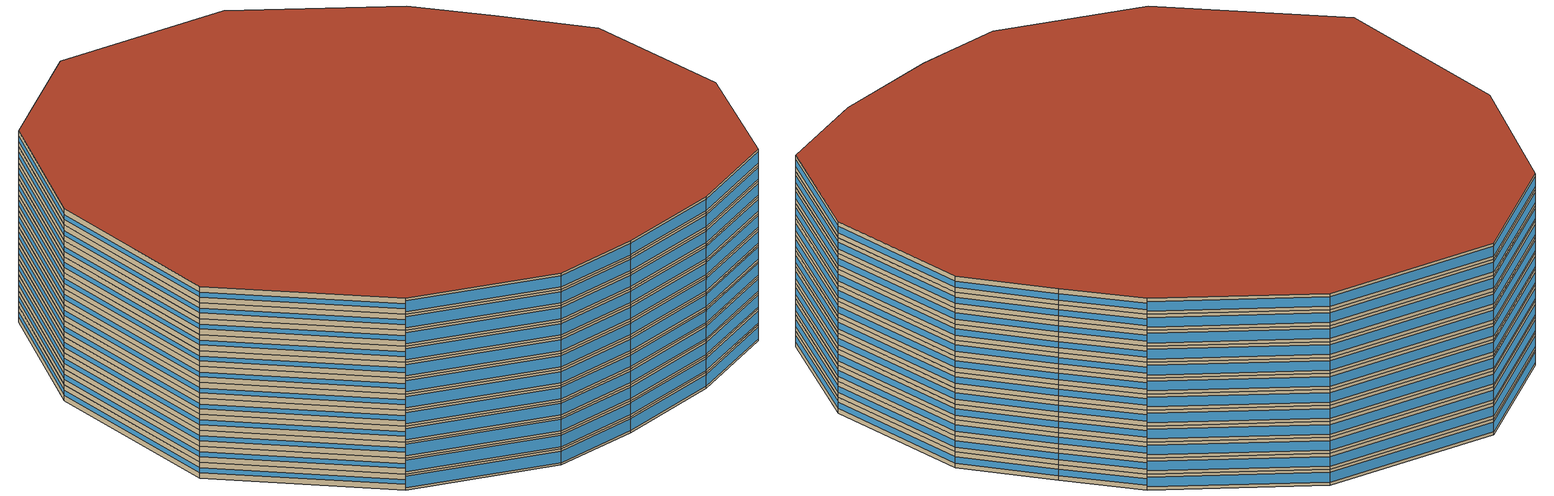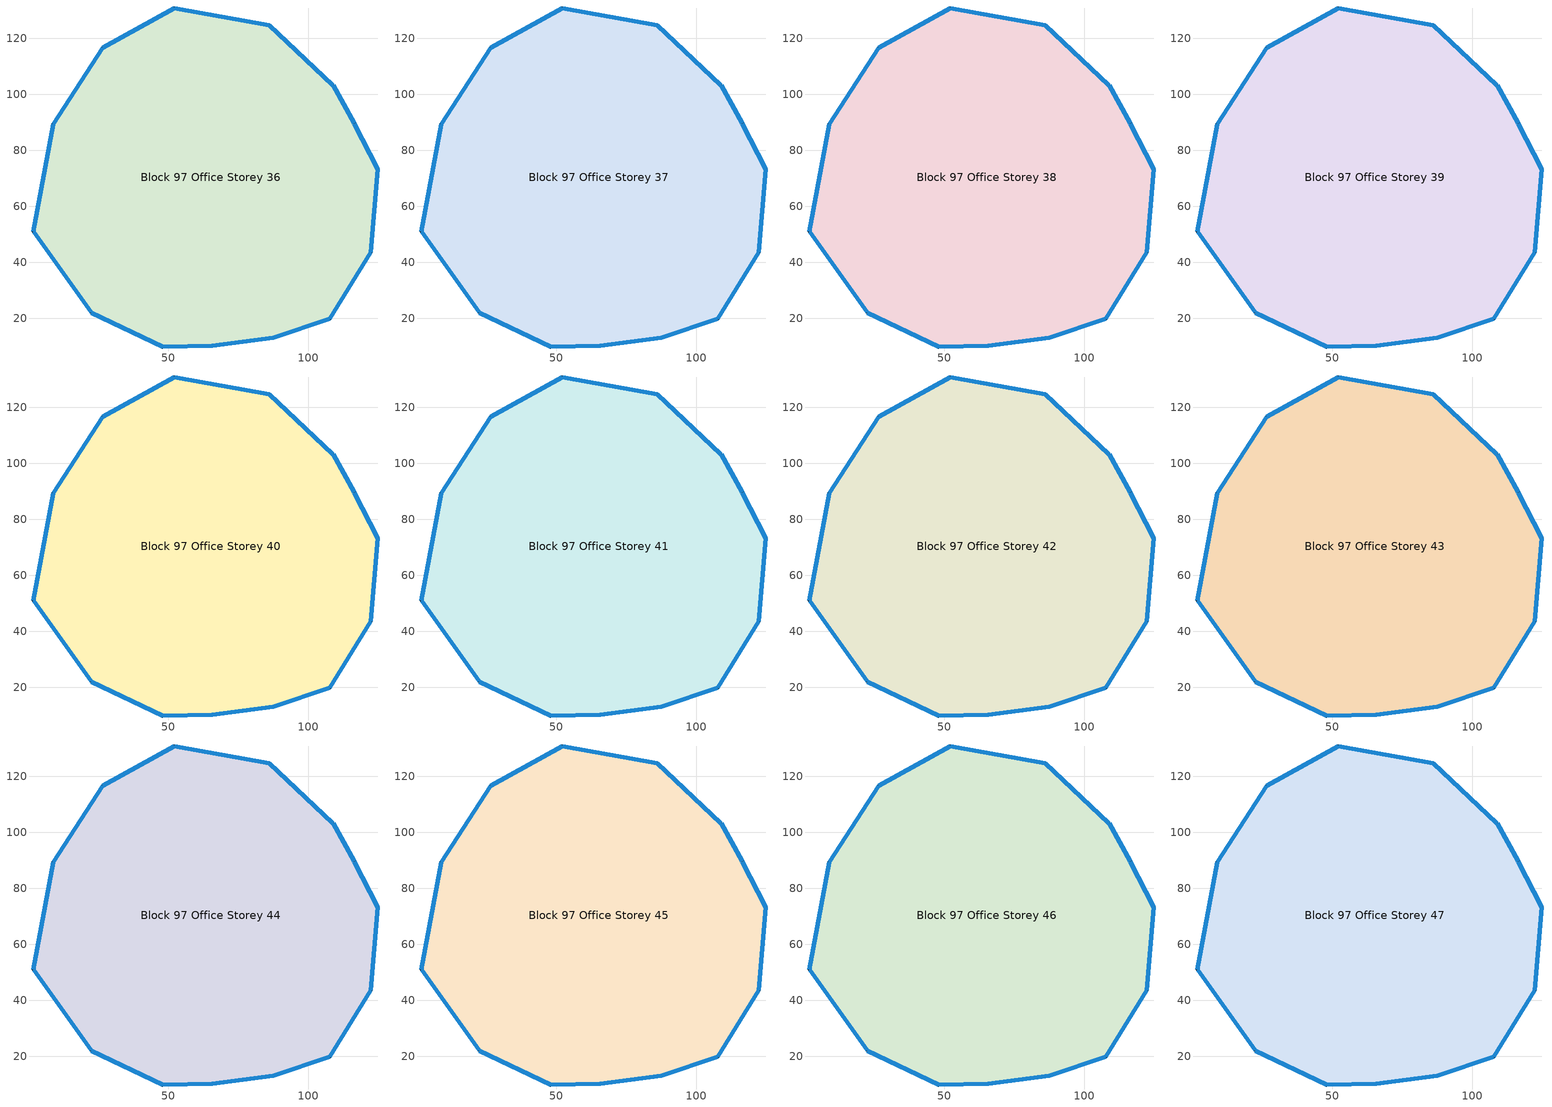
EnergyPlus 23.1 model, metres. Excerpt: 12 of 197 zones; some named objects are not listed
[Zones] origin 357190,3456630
Block 97 Office Storey 36
 floor outside (Project Floor): 108.83,103.22 116.36,89.59 124.72,73.29 122.22,43.61 107.61,19.86 87.51,13.15 65.66,10.23 48.03,9.81 22.47,22.13 1.9,50.9 9,89.27 26.71,116.64 52.15,130.82 86.07,124.59 z107.82
 wall outside (Project Wall): 52.15,130.82 26.71,116.64 9,89.27 1.9,50.9 22.47,22.13 48.03,9.81 65.66,10.23 87.51,13.15 107.61,19.86 122.22,43.61 124.72,73.29 116.36,89.59 108.83,103.22 86.07,124.59 52.15,130.82 z107.82:110.81
 window (Office_north_window_construction): 52.13,130.81 26.72,116.65 / 108.82,103.23 86.08,124.58 / 86.05,124.6 52.16,130.81 z108.42:110.21
 window (Office_west_window_construction): 26.7,116.63 9.01,89.29 / 9,89.25 1.91,50.92 / 1.92,50.88 22.46,22.14 z108.87:109.76
 window (Office_south_window_construction): 22.48,22.12 48.01,9.81 / 48.03,9.81 65.65,10.23 / 65.67,10.23 87.5,13.15 / 87.52,13.15 107.6,19.86 z108.27:110.36
 window (Office_east_window_construction): 107.61,19.88 122.21,43.6 / 122.22,43.63 124.72,73.28 / 124.71,73.3 116.37,89.58 / 116.36,89.6 108.84,103.21 z108.72:109.91
 roof outside (Project Ceiling): 107.61,19.86 122.22,43.61 124.72,73.29 116.36,89.59 108.83,103.22 86.07,124.59 52.15,130.82 26.71,116.64 9,89.27 1.9,50.9 22.47,22.13 48.03,9.81 65.66,10.23 87.51,13.15 z110.81
Block 97 Office Storey 37
 floor outside (Project Floor): 108.83,103.22 116.36,89.59 124.72,73.29 122.22,43.61 107.61,19.86 87.51,13.15 65.66,10.23 48.03,9.81 22.47,22.13 1.9,50.9 9,89.27 26.71,116.64 52.15,130.82 86.07,124.59 z110.81
 wall outside (Project Wall): 52.15,130.82 26.71,116.64 9,89.27 1.9,50.9 22.47,22.13 48.03,9.81 65.66,10.23 87.51,13.15 107.61,19.86 122.22,43.61 124.72,73.29 116.36,89.59 108.83,103.22 86.07,124.59 52.15,130.82 z110.81:113.81
 window (Office_north_window_construction): 52.13,130.81 26.72,116.65 / 108.82,103.23 86.08,124.58 / 86.05,124.6 52.16,130.81 z111.41:113.21
 window (Office_west_window_construction): 26.7,116.63 9.01,89.29 / 9,89.25 1.91,50.92 / 1.92,50.88 22.46,22.14 z111.86:112.76
 window (Office_south_window_construction): 22.48,22.12 48.01,9.81 / 48.03,9.81 65.65,10.23 / 65.67,10.23 87.5,13.15 / 87.52,13.15 107.6,19.86 z111.26:113.36
 window (Office_east_window_construction): 107.61,19.88 122.21,43.6 / 122.22,43.63 124.72,73.28 / 124.71,73.3 116.37,89.58 / 116.36,89.6 108.84,103.21 z111.71:112.91
 roof outside (Project Ceiling): 107.61,19.86 122.22,43.61 124.72,73.29 116.36,89.59 108.83,103.22 86.07,124.59 52.15,130.82 26.71,116.64 9,89.27 1.9,50.9 22.47,22.13 48.03,9.81 65.66,10.23 87.51,13.15 z113.81
Block 97 Office Storey 38
 floor outside (Project Floor): 108.83,103.22 116.36,89.59 124.72,73.29 122.22,43.61 107.61,19.86 87.51,13.15 65.66,10.23 48.03,9.81 22.47,22.13 1.9,50.9 9,89.27 26.71,116.64 52.15,130.82 86.07,124.59 z113.81
 wall outside (Project Wall): 52.15,130.82 26.71,116.64 9,89.27 1.9,50.9 22.47,22.13 48.03,9.81 65.66,10.23 87.51,13.15 107.61,19.86 122.22,43.61 124.72,73.29 116.36,89.59 108.83,103.22 86.07,124.59 52.15,130.82 z113.81:116.8
 window (Office_north_window_construction): 52.13,130.81 26.72,116.65 / 108.82,103.23 86.08,124.58 / 86.05,124.6 52.16,130.81 z114.41:116.2
 window (Office_west_window_construction): 26.7,116.63 9.01,89.29 / 9,89.25 1.91,50.92 / 1.92,50.88 22.46,22.14 z114.86:115.75
 window (Office_south_window_construction): 22.48,22.12 48.01,9.81 / 48.03,9.81 65.65,10.23 / 65.67,10.23 87.5,13.15 / 87.52,13.15 107.6,19.86 z114.26:116.35
 window (Office_east_window_construction): 107.61,19.88 122.21,43.6 / 122.22,43.63 124.72,73.28 / 124.71,73.3 116.37,89.58 / 116.36,89.6 108.84,103.21 z114.71:115.9
 roof outside (Project Ceiling): 107.61,19.86 122.22,43.61 124.72,73.29 116.36,89.59 108.83,103.22 86.07,124.59 52.15,130.82 26.71,116.64 9,89.27 1.9,50.9 22.47,22.13 48.03,9.81 65.66,10.23 87.51,13.15 z116.8
Block 97 Office Storey 39
 floor outside (Project Floor): 108.83,103.22 116.36,89.59 124.72,73.29 122.22,43.61 107.61,19.86 87.51,13.15 65.66,10.23 48.03,9.81 22.47,22.13 1.9,50.9 9,89.27 26.71,116.64 52.15,130.82 86.07,124.59 z116.8
 wall outside (Project Wall): 52.15,130.82 26.71,116.64 9,89.27 1.9,50.9 22.47,22.13 48.03,9.81 65.66,10.23 87.51,13.15 107.61,19.86 122.22,43.61 124.72,73.29 116.36,89.59 108.83,103.22 86.07,124.59 52.15,130.82 z116.8:119.8
 window (Office_north_window_construction): 52.13,130.81 26.72,116.65 / 108.82,103.23 86.08,124.58 / 86.05,124.6 52.16,130.81 z117.4:119.2
 window (Office_west_window_construction): 26.7,116.63 9.01,89.29 / 9,89.25 1.91,50.92 / 1.92,50.88 22.46,22.14 z117.85:118.75
 window (Office_south_window_construction): 22.48,22.12 48.01,9.81 / 48.03,9.81 65.65,10.23 / 65.67,10.23 87.5,13.15 / 87.52,13.15 107.6,19.86 z117.25:119.35
 window (Office_east_window_construction): 107.61,19.88 122.21,43.6 / 122.22,43.63 124.72,73.28 / 124.71,73.3 116.37,89.58 / 116.36,89.6 108.84,103.21 z117.7:118.9
 roof outside (Project Ceiling): 107.61,19.86 122.22,43.61 124.72,73.29 116.36,89.59 108.83,103.22 86.07,124.59 52.15,130.82 26.71,116.64 9,89.27 1.9,50.9 22.47,22.13 48.03,9.81 65.66,10.23 87.51,13.15 z119.8
Block 97 Office Storey 40
 floor outside (Project Floor): 108.83,103.22 116.36,89.59 124.72,73.29 122.22,43.61 107.61,19.86 87.51,13.15 65.66,10.23 48.03,9.81 22.47,22.13 1.9,50.9 9,89.27 26.71,116.64 52.15,130.82 86.07,124.59 z119.8
 wall outside (Project Wall): 52.15,130.82 26.71,116.64 9,89.27 1.9,50.9 22.47,22.13 48.03,9.81 65.66,10.23 87.51,13.15 107.61,19.86 122.22,43.61 124.72,73.29 116.36,89.59 108.83,103.22 86.07,124.59 52.15,130.82 z119.8:122.79
 window (Office_north_window_construction): 52.13,130.81 26.72,116.65 / 108.82,103.23 86.08,124.58 / 86.05,124.6 52.16,130.81 z120.4:122.19
 window (Office_west_window_construction): 26.7,116.63 9.01,89.29 / 9,89.25 1.91,50.92 / 1.92,50.88 22.46,22.14 z120.85:121.74
 window (Office_south_window_construction): 22.48,22.12 48.01,9.81 / 48.03,9.81 65.65,10.23 / 65.67,10.23 87.5,13.15 / 87.52,13.15 107.6,19.86 z120.25:122.34
 window (Office_east_window_construction): 107.61,19.88 122.21,43.6 / 122.22,43.63 124.72,73.28 / 124.71,73.3 116.37,89.58 / 116.36,89.6 108.84,103.21 z120.7:121.89
 roof outside (Project Ceiling): 107.61,19.86 122.22,43.61 124.72,73.29 116.36,89.59 108.83,103.22 86.07,124.59 52.15,130.82 26.71,116.64 9,89.27 1.9,50.9 22.47,22.13 48.03,9.81 65.66,10.23 87.51,13.15 z122.79
Block 97 Office Storey 41
 floor outside (Project Floor): 108.83,103.22 116.36,89.59 124.72,73.29 122.22,43.61 107.61,19.86 87.51,13.15 65.66,10.23 48.03,9.81 22.47,22.13 1.9,50.9 9,89.27 26.71,116.64 52.15,130.82 86.07,124.59 z122.79
 wall outside (Project Wall): 52.15,130.82 26.71,116.64 9,89.27 1.9,50.9 22.47,22.13 48.03,9.81 65.66,10.23 87.51,13.15 107.61,19.86 122.22,43.61 124.72,73.29 116.36,89.59 108.83,103.22 86.07,124.59 52.15,130.82 z122.79:125.79
 window (Office_north_window_construction): 52.13,130.81 26.72,116.65 / 108.82,103.23 86.08,124.58 / 86.05,124.6 52.16,130.81 z123.39:125.19
 window (Office_west_window_construction): 26.7,116.63 9.01,89.29 / 9,89.25 1.91,50.92 / 1.92,50.88 22.46,22.14 z123.84:124.74
 window (Office_south_window_construction): 22.48,22.12 48.01,9.81 / 48.03,9.81 65.65,10.23 / 65.67,10.23 87.5,13.15 / 87.52,13.15 107.6,19.86 z123.24:125.34
 window (Office_east_window_construction): 107.61,19.88 122.21,43.6 / 122.22,43.63 124.72,73.28 / 124.71,73.3 116.37,89.58 / 116.36,89.6 108.84,103.21 z123.69:124.89
 roof outside (Project Ceiling): 107.61,19.86 122.22,43.61 124.72,73.29 116.36,89.59 108.83,103.22 86.07,124.59 52.15,130.82 26.71,116.64 9,89.27 1.9,50.9 22.47,22.13 48.03,9.81 65.66,10.23 87.51,13.15 z125.79
Block 97 Office Storey 42
 floor outside (Project Floor): 108.83,103.22 116.36,89.59 124.72,73.29 122.22,43.61 107.61,19.86 87.51,13.15 65.66,10.23 48.03,9.81 22.47,22.13 1.9,50.9 9,89.27 26.71,116.64 52.15,130.82 86.07,124.59 z125.79
 wall outside (Project Wall): 52.15,130.82 26.71,116.64 9,89.27 1.9,50.9 22.47,22.13 48.03,9.81 65.66,10.23 87.51,13.15 107.61,19.86 122.22,43.61 124.72,73.29 116.36,89.59 108.83,103.22 86.07,124.59 52.15,130.82 z125.79:128.78
 window (Office_north_window_construction): 52.13,130.81 26.72,116.65 / 108.82,103.23 86.08,124.58 / 86.05,124.6 52.16,130.81 z126.39:128.18
 window (Office_west_window_construction): 26.7,116.63 9.01,89.29 / 9,89.25 1.91,50.92 / 1.92,50.88 22.46,22.14 z126.84:127.73
 window (Office_south_window_construction): 22.48,22.12 48.01,9.81 / 48.03,9.81 65.65,10.23 / 65.67,10.23 87.5,13.15 / 87.52,13.15 107.6,19.86 z126.24:128.33
 window (Office_east_window_construction): 107.61,19.88 122.21,43.6 / 122.22,43.63 124.72,73.28 / 124.71,73.3 116.37,89.58 / 116.36,89.6 108.84,103.21 z126.69:127.88
 roof outside (Project Ceiling): 107.61,19.86 122.22,43.61 124.72,73.29 116.36,89.59 108.83,103.22 86.07,124.59 52.15,130.82 26.71,116.64 9,89.27 1.9,50.9 22.47,22.13 48.03,9.81 65.66,10.23 87.51,13.15 z128.78
Block 97 Office Storey 43
 floor outside (Project Floor): 108.83,103.22 116.36,89.59 124.72,73.29 122.22,43.61 107.61,19.86 87.51,13.15 65.66,10.23 48.03,9.81 22.47,22.13 1.9,50.9 9,89.27 26.71,116.64 52.15,130.82 86.07,124.59 z128.78
 wall outside (Project Wall): 52.15,130.82 26.71,116.64 9,89.27 1.9,50.9 22.47,22.13 48.03,9.81 65.66,10.23 87.51,13.15 107.61,19.86 122.22,43.61 124.72,73.29 116.36,89.59 108.83,103.22 86.07,124.59 52.15,130.82 z128.78:131.78
 window (Office_north_window_construction): 52.13,130.81 26.72,116.65 / 108.82,103.23 86.08,124.58 / 86.05,124.6 52.16,130.81 z129.38:131.18
 window (Office_west_window_construction): 26.7,116.63 9.01,89.29 / 9,89.25 1.91,50.92 / 1.92,50.88 22.46,22.14 z129.83:130.73
 window (Office_south_window_construction): 22.48,22.12 48.01,9.81 / 48.03,9.81 65.65,10.23 / 65.67,10.23 87.5,13.15 / 87.52,13.15 107.6,19.86 z129.23:131.33
 window (Office_east_window_construction): 107.61,19.88 122.21,43.6 / 122.22,43.63 124.72,73.28 / 124.71,73.3 116.37,89.58 / 116.36,89.6 108.84,103.21 z129.68:130.88
 roof outside (Project Ceiling): 107.61,19.86 122.22,43.61 124.72,73.29 116.36,89.59 108.83,103.22 86.07,124.59 52.15,130.82 26.71,116.64 9,89.27 1.9,50.9 22.47,22.13 48.03,9.81 65.66,10.23 87.51,13.15 z131.78
Block 97 Office Storey 44
 floor outside (Project Floor): 108.83,103.22 116.36,89.59 124.72,73.29 122.22,43.61 107.61,19.86 87.51,13.15 65.66,10.23 48.03,9.81 22.47,22.13 1.9,50.9 9,89.27 26.71,116.64 52.15,130.82 86.07,124.59 z131.78
 wall outside (Project Wall): 52.15,130.82 26.71,116.64 9,89.27 1.9,50.9 22.47,22.13 48.03,9.81 65.66,10.23 87.51,13.15 107.61,19.86 122.22,43.61 124.72,73.29 116.36,89.59 108.83,103.22 86.07,124.59 52.15,130.82 z131.78:134.77
 window (Office_north_window_construction): 52.13,130.81 26.72,116.65 / 108.82,103.23 86.08,124.58 / 86.05,124.6 52.16,130.81 z132.38:134.17
 window (Office_west_window_construction): 26.7,116.63 9.01,89.29 / 9,89.25 1.91,50.92 / 1.92,50.88 22.46,22.14 z132.82:133.72
 window (Office_south_window_construction): 22.48,22.12 48.01,9.81 / 48.03,9.81 65.65,10.23 / 65.67,10.23 87.5,13.15 / 87.52,13.15 107.6,19.86 z132.23:134.32
 window (Office_east_window_construction): 107.61,19.88 122.21,43.6 / 122.22,43.63 124.72,73.28 / 124.71,73.3 116.37,89.58 / 116.36,89.6 108.84,103.21 z132.68:133.87
 roof outside (Project Ceiling): 107.61,19.86 122.22,43.61 124.72,73.29 116.36,89.59 108.83,103.22 86.07,124.59 52.15,130.82 26.71,116.64 9,89.27 1.9,50.9 22.47,22.13 48.03,9.81 65.66,10.23 87.51,13.15 z134.77
Block 97 Office Storey 45
 floor outside (Project Floor): 108.83,103.22 116.36,89.59 124.72,73.29 122.22,43.61 107.61,19.86 87.51,13.15 65.66,10.23 48.03,9.81 22.47,22.13 1.9,50.9 9,89.27 26.71,116.64 52.15,130.82 86.07,124.59 z134.77
 wall outside (Project Wall): 52.15,130.82 26.71,116.64 9,89.27 1.9,50.9 22.47,22.13 48.03,9.81 65.66,10.23 87.51,13.15 107.61,19.86 122.22,43.61 124.72,73.29 116.36,89.59 108.83,103.22 86.07,124.59 52.15,130.82 z134.77:137.77
 window (Office_north_window_construction): 52.13,130.81 26.72,116.65 / 108.82,103.23 86.08,124.58 / 86.05,124.6 52.16,130.81 z135.37:137.17
 window (Office_west_window_construction): 26.7,116.63 9.01,89.29 / 9,89.25 1.91,50.92 / 1.92,50.88 22.46,22.14 z135.82:136.72
 window (Office_south_window_construction): 22.48,22.12 48.01,9.81 / 48.03,9.81 65.65,10.23 / 65.67,10.23 87.5,13.15 / 87.52,13.15 107.6,19.86 z135.22:137.32
 window (Office_east_window_construction): 107.61,19.88 122.21,43.6 / 122.22,43.63 124.72,73.28 / 124.71,73.3 116.37,89.58 / 116.36,89.6 108.84,103.21 z135.67:136.87
 roof outside (Project Ceiling): 107.61,19.86 122.22,43.61 124.72,73.29 116.36,89.59 108.83,103.22 86.07,124.59 52.15,130.82 26.71,116.64 9,89.27 1.9,50.9 22.47,22.13 48.03,9.81 65.66,10.23 87.51,13.15 z137.77
Block 97 Office Storey 46
 floor outside (Project Floor): 108.83,103.22 116.36,89.59 124.72,73.29 122.22,43.61 107.61,19.86 87.51,13.15 65.66,10.23 48.03,9.81 22.47,22.13 1.9,50.9 9,89.27 26.71,116.64 52.15,130.82 86.07,124.59 z137.77
 wall outside (Project Wall): 52.15,130.82 26.71,116.64 9,89.27 1.9,50.9 22.47,22.13 48.03,9.81 65.66,10.23 87.51,13.15 107.61,19.86 122.22,43.61 124.72,73.29 116.36,89.59 108.83,103.22 86.07,124.59 52.15,130.82 z137.77:140.76
 window (Office_north_window_construction): 52.13,130.81 26.72,116.65 / 108.82,103.23 86.08,124.58 / 86.05,124.6 52.16,130.81 z138.37:140.16
 window (Office_west_window_construction): 26.7,116.63 9.01,89.29 / 9,89.25 1.91,50.92 / 1.92,50.88 22.46,22.14 z138.81:139.71
 window (Office_south_window_construction): 22.48,22.12 48.01,9.81 / 48.03,9.81 65.65,10.23 / 65.67,10.23 87.5,13.15 / 87.52,13.15 107.6,19.86 z138.22:140.31
 window (Office_east_window_construction): 107.61,19.88 122.21,43.6 / 122.22,43.63 124.72,73.28 / 124.71,73.3 116.37,89.58 / 116.36,89.6 108.84,103.21 z138.66:139.86
 roof outside (Project Ceiling): 107.61,19.86 122.22,43.61 124.72,73.29 116.36,89.59 108.83,103.22 86.07,124.59 52.15,130.82 26.71,116.64 9,89.27 1.9,50.9 22.47,22.13 48.03,9.81 65.66,10.23 87.51,13.15 z140.76
Block 97 Office Storey 47
 floor outside (Project Floor): 108.83,103.22 116.36,89.59 124.72,73.29 122.22,43.61 107.61,19.86 87.51,13.15 65.66,10.23 48.03,9.81 22.47,22.13 1.9,50.9 9,89.27 26.71,116.64 52.15,130.82 86.07,124.59 z140.76
 wall outside (Project Wall): 52.15,130.82 26.71,116.64 9,89.27 1.9,50.9 22.47,22.13 48.03,9.81 65.66,10.23 87.51,13.15 107.61,19.86 122.22,43.61 124.72,73.29 116.36,89.59 108.83,103.22 86.07,124.59 52.15,130.82 z140.76:143.76
 window (Office_north_window_construction): 52.13,130.81 26.72,116.65 / 108.82,103.23 86.08,124.58 / 86.05,124.6 52.16,130.81 z141.36:143.16
 window (Office_west_window_construction): 26.7,116.63 9.01,89.29 / 9,89.25 1.91,50.92 / 1.92,50.88 22.46,22.14 z141.81:142.71
 window (Office_south_window_construction): 22.48,22.12 48.01,9.81 / 48.03,9.81 65.65,10.23 / 65.67,10.23 87.5,13.15 / 87.52,13.15 107.6,19.86 z141.21:143.31
 window (Office_east_window_construction): 107.61,19.88 122.21,43.6 / 122.22,43.63 124.72,73.28 / 124.71,73.3 116.37,89.58 / 116.36,89.6 108.84,103.21 z141.66:142.86
 roof outside (Project Ceiling): 107.61,19.86 122.22,43.61 124.72,73.29 116.36,89.59 108.83,103.22 86.07,124.59 52.15,130.82 26.71,116.64 9,89.27 1.9,50.9 22.47,22.13 48.03,9.81 65.66,10.23 87.51,13.15 z143.76
[Building]
Building_1: North Axis=0; Terrain=City; Loads Convergence Tolerance Value=0.04; Temperature Convergence Tolerance Value=0.4; Solar Distribution=FullExterior; Maximum Number of Warmup Days=25; Minimum Number of Warmup Days=6
[Site:Location]
CHN Design_Conditions: Latitude=30; Longitude=114; Time Zone=8; Elevation=12
[SIZINGPERIOD:DESIGNDAY] Day of Month=21; DryBulb Temperature Range Modifier Type=DefaultMultipliers; Humidity Condition Type=Wetbulb; Barometric Pressure=101181; Rain Indicator=No; Snow Indicator=No; Daylight Saving Time Indicator=No; Sky Clearness=0; Begin Environment Reset Mode=FullResetAtBeginEnvironment
Name | Month | Day Type | Maximum DryBulb Temperature | Daily DryBulb Temperature Range | Wetbulb or DewPoint at Maximum DryBulb | Wind Speed | Wind Direction | Solar Model Indicator | ASHRAE Clear Sky Optical Depth for Beam Irradiance taub | ASHRAE Clear Sky Optical Depth for Diffuse Irradiance taud
Ann Htg 99.6% Condns DB | 1 | WinterDesignDay | -10 | 0 | -4.8 | 1 | 340 | ASHRAEClearSky | 0 | 0
Ann Clg .4% Condns DB=>MWB | 7 | SummerDesignDay | 40 | 6.6 | 27.1 | 3.5 | 220 | ASHRAETau | 0.781 | 1.413
[MATERIAL]
DefaultMaterial: Roughness=Rough; Thickness=0.1; Conductivity=0.1; Density=1000; Specific Heat=1000; Thermal Absorptance=0.9; Solar Absorptance=0.7; Visible Absorptance=0.7
[WINDOWMATERIAL:SIMPLEGLAZINGSYSTEM] UFactor=3; Visible Transmittance=0.6
Name | Solar Heat Gain Coefficient
Office_east_window; Office_south_window; Office_west_window | 0.3
Office_north_window | 0.35
[CONSTRUCTION]
Project Wall; Project Floor; Project Ceiling: DefaultMaterial
Office_east_window_construction: Office_east_window
Office_south_window_construction: Office_south_window
Office_west_window_construction: Office_west_window
Office_north_window_construction: Office_north_window
[SPACE] Ceiling Height=autocalculate; Volume=autocalculate; Floor Area=autocalculate; Space Type=Office
Name | Zone
Block 97 Office Storey 36_space | Block 97 Office Storey 36
Block 97 Office Storey 37_space | Block 97 Office Storey 37
Block 97 Office Storey 38_space | Block 97 Office Storey 38
Block 97 Office Storey 39_space | Block 97 Office Storey 39
Block 97 Office Storey 40_space | Block 97 Office Storey 40
Block 97 Office Storey 41_space | Block 97 Office Storey 41
Block 97 Office Storey 42_space | Block 97 Office Storey 42
Block 97 Office Storey 43_space | Block 97 Office Storey 43
Block 97 Office Storey 44_space | Block 97 Office Storey 44
Block 97 Office Storey 45_space | Block 97 Office Storey 45
Block 97 Office Storey 46_space | Block 97 Office Storey 46
Block 97 Office Storey 47_space | Block 97 Office Storey 47
[SPACELIST]
Office: Block 97 Office Storey 0_space, Block 97 Office Storey 1_space, Block 97 Office Storey 2_space, Block 97 Office Storey 3_space, Block 97 Office Storey 4_space, Block 97 Office Storey 5_space, Block 97 Office Storey 6_space, Block 97 Office Storey 7_space, Block 97 Office Storey 8_space, Block 97 Office Storey 9_space, Block 97 Office Storey 10_space, Block 97 Office Storey 11_space, Block 97 Office Storey 12_space, Block 97 Office Storey 13_space, Block 97 Office Storey 14_space, Block 97 Office Storey 15_space, Block 97 Office Storey 16_space, Block 97 Office Storey 17_space, Block 97 Office Storey 18_space, Block 97 Office Storey 19_space, Block 97 Office Storey 20_space, Block 97 Office Storey 21_space, Block 97 Office Storey 22_space, Block 97 Office Storey 23_space, Block 97 Office Storey 24_space, Block 97 Office Storey 25_space, Block 97 Office Storey 26_space, Block 97 Office Storey 27_space, Block 97 Office Storey 28_space, Block 97 Office Storey 29_space, Block 97 Office Storey 30_space, Block 97 Office Storey 31_space, Block 97 Office Storey 32_space, Block 97 Office Storey 33_space, Block 97 Office Storey 34_space, Block 97 Office Storey 35_space, Block 97 Office Storey 36_space, Block 97 Office Storey 37_space, Block 97 Office Storey 38_space, Block 97 Office Storey 39_space, Block 97 Office Storey 40_space, Block 97 Office Storey 41_space, Block 97 Office Storey 42_space, Block 97 Office Storey 43_space, Block 97 Office Storey 44_space, Block 97 Office Storey 45_space, Block 97 Office Storey 46_space, Block 97 Office Storey 47_space, Block 97 Office Storey 48_space, Block 97 Office Storey 49_space, Block 97 Office Storey 50_space, Block 97 Office Storey 51_space, Block 97 Office Storey 52_space, Block 97 Office Storey 53_space, Block 97 Office Storey 54_space, Block 97 Office Storey 55_space, Block 97 Office Storey 56_space, Block 97 Office Storey 57_space, Block 97 Office Storey 58_space, Block 97 Office Storey 59_space, Block 97 Office Storey 60_space, Block 97 Office Storey 61_space, Block 97 Office Storey 62_space, Block 97 Office Storey 63_space, Block 97 Office Storey 64_space, Block 97 Office Storey 65_space, Block 97 Office Storey 66_space, Block 97 Office Storey 67_space, Block 97 Office Storey 68_space, Block 97 Office Storey 69_space, Block 97 Office Storey 70_space, Block 97 Office Storey 71_space, Block 97 Office Storey 72_space, Block 97 Office Storey 73_space, Block 97 Office Storey 74_space, Block 97 Office Storey 75_space, Block 97 Office Storey 76_space, Block 97 Office Storey 77_space, Block 97 Office Storey 78_space, Block 97 Office Storey 79_space, Block 97 Office Storey 80_space, Block 97 Office Storey 81_space, Block 97 Office Storey 82_space, Block 97 Office Storey 83_space, Block 97 Office Storey 84_space, Block 97 Office Storey 85_space, Block 97 Office Storey 86_space, Block 97 Office Storey 87_space, Block 97 Office Storey 88_space, Block 97 Office Storey 89_space, Block 97 Office Storey 90_space, Block 97 Office Storey 91_space, Block 97 Office Storey 92_space, Block 97 Office Storey 93_space, Block 97 Office Storey 94_space, Block 97 Office Storey 95_space, Block 97 Office Storey 96_space, Block 97 Office Storey 97_space, Block 97 Office Storey 98_space, Block 97 Office Storey 99_space, Block 97 Office Storey 100_space, Block 97 Office Storey 101_space, Block 97 Office Storey 102_space, Block 97 Office Storey 103_space, Block 97 Office Storey 104_space, Block 97 Office Storey 105_space, Block 97 Office Storey 106_space, Block 97 Office Storey 107_space, Block 97 Office Storey 108_space, Block 97 Office Storey 109_space, Block 97 Office Storey 110_space, Block 97 Office Storey 111_space, Block 97 Office Storey 112_space, Block 97 Office Storey 113_space, Block 97 Office Storey 114_space, Block 97 Office Storey 115_space, Block 97 Office Storey 116_space, Block 97 Office Storey 117_space, Block 97 Office Storey 118_space, Block 97 Office Storey 119_space, Block 97 Office Storey 120_space, Block 97 Office Storey 121_space, Block 97 Office Storey 122_space, Block 97 Office Storey 123_space, Block 97 Office Storey 124_space, Block 97 Office Storey 125_space, Block 97 Office Storey 126_space, Block 97 Office Storey 127_space, Block 97 Office Storey 128_space, Block 97 Office Storey 129_space, Block 97 Office Storey 130_space, Block 97 Office Storey 131_space, Block 97 Office Storey 132_space, Block 97 Office Storey 133_space, Block 97 Office Storey 134_space, Block 97 Office Storey 135_space, Block 97 Office Storey 136_space, Block 97 Office Storey 137_space, Block 97 Office Storey 138_space, Block 97 Office Storey 139_space, Block 97 Office Storey 140_space, Block 97 Office Storey 141_space, Block 97 Office Storey 142_space, Block 97 Office Storey 143_space, Block 97 Office Storey 144_space, Block 97 Office Storey 145_space, Block 97 Office Storey 146_space, Block 97 Office Storey 147_space, Block 97 Office Storey 148_space, Block 97 Office Storey 149_space, Block 97 Office Storey 150_space, Block 97 Office Storey 151_space, Block 97 Office Storey 152_space, Block 97 Office Storey 153_space, Block 97 Office Storey 154_space, Block 97 Office Storey 155_space, Block 97 Office Storey 156_space, Block 97 Office Storey 157_space, Block 97 Office Storey 158_space, Block 97 Office Storey 159_space, Block 97 Office Storey 160_space, Block 97 Office Storey 161_space, Block 97 Office Storey 162_space, Block 97 Office Storey 163_space, Block 97 Office Storey 164_space, Block 97 Office Storey 165_space, Block 97 Office Storey 166_space, Block 97 Office Storey 167_space, Block 97 Office Storey 168_space, Block 97 Office Storey 169_space, Block 97 Office Storey 170_space, Block 97 Office Storey 171_space, Block 97 Office Storey 172_space, Block 97 Office Storey 173_space, Block 97 Office Storey 174_space, Block 97 Office Storey 175_space, Block 97 Office Storey 176_space, Block 97 Office Storey 177_space, Block 97 Office Storey 178_space, Block 97 Office Storey 179_space, Block 97 Office Storey 180_space, Block 97 Office Storey 181_space, Block 97 Office Storey 182_space, Block 97 Office Storey 183_space, Block 97 Office Storey 184_space, Block 97 Office Storey 185_space, Block 97 Office Storey 186_space, Block 97 Office Storey 187_space, Block 97 Office Storey 188_space, Block 97 Office Storey 189_space, Block 97 Office Storey 190_space, Block 97 Office Storey 191_space, Block 97 Office Storey 192_space, Block 97 Office Storey 193_space, Block 97 Office Storey 194_space, Block 97 Office Storey 195_space, Block 97 Office Storey 196_space
[ZONE] Type=1; Multiplier=1; Ceiling Height=autocalculate; Volume=autocalculate; Floor Area=autocalculate; Part of Total Floor Area=Yes
Block 97 Office Storey 36; Block 97 Office Storey 37; Block 97 Office Storey 38; Block 97 Office Storey 39; Block 97 Office Storey 40; Block 97 Office Storey 41; Block 97 Office Storey 42; Block 97 Office Storey 43; Block 97 Office Storey 44; Block 97 Office Storey 45; Block 97 Office Storey 46; Block 97 Office Storey 47
[PEOPLE]
People_for_office: Zone or ZoneList or Space or SpaceList=Office; Number of People Schedule=SeasonalSchedule_Schedule_office_people; Number of People Calculation Method=People/Area; People per Floor Area=0.1; Fraction Radiant=0.3; Sensible Heat Fraction=autocalculate; Activity Level Schedule=SeasonalSchedule_Schedule_office_activity; Carbon Dioxide Generation Rate=3.82e-08; Enable ASHRAE 55 Comfort Warnings=No; Mean Radiant Temperature Calculation Type=ZoneAveraged; Clothing Insulation Calculation Method=ClothingInsulationSchedule; Cold Stress Temperature Threshold=15.56; Heat Stress Temperature Threshold=30
[LIGHTS]
Light_for_office: Zone or ZoneList or Space or SpaceList=Office; Schedule=SeasonalSchedule_office_lighting; Design Level Calculation Method=Watts/Area; Watts per Zone Floor Area=8; Return Air Fraction=0; Fraction Radiant=0.32; Fraction Visible=0.25; Fraction Replaceable=1; EndUse Subcategory=General; Return Air Fraction Calculated from Plenum Temperature=No; Return Air Fraction Function of Plenum Temperature Coefficient 1=0; Return Air Fraction Function of Plenum Temperature Coefficient 2=0
[ELECTRICEQUIPMENT]
Equipment_for_office: Zone or ZoneList or Space or SpaceList=Office; Schedule=SeasonalSchedule_Schedule_office_equipment; Design Level Calculation Method=Watts/Area; Watts per Zone Floor Area=15; Fraction Latent=0; Fraction Radiant=0; Fraction Lost=0; EndUse Subcategory=Electric Equipment
[DAYLIGHTING:CONTROLS] Illuminance Setpoint at Reference Point 1=300
Name | Zone or Space | Glare Calculation Daylighting Reference Point | Daylighting Reference Point 1
Dlight_Block 97 Office Storey 36 | Block 97 Office Storey 36 | Rpoint_Block 97 Office Storey 36 | Rpoint_Block 97 Office Storey 36
Dlight_Block 97 Office Storey 37 | Block 97 Office Storey 37 | Rpoint_Block 97 Office Storey 37 | Rpoint_Block 97 Office Storey 37
Dlight_Block 97 Office Storey 38 | Block 97 Office Storey 38 | Rpoint_Block 97 Office Storey 38 | Rpoint_Block 97 Office Storey 38
Dlight_Block 97 Office Storey 39 | Block 97 Office Storey 39 | Rpoint_Block 97 Office Storey 39 | Rpoint_Block 97 Office Storey 39
Dlight_Block 97 Office Storey 40 | Block 97 Office Storey 40 | Rpoint_Block 97 Office Storey 40 | Rpoint_Block 97 Office Storey 40
Dlight_Block 97 Office Storey 41 | Block 97 Office Storey 41 | Rpoint_Block 97 Office Storey 41 | Rpoint_Block 97 Office Storey 41
Dlight_Block 97 Office Storey 42 | Block 97 Office Storey 42 | Rpoint_Block 97 Office Storey 42 | Rpoint_Block 97 Office Storey 42
Dlight_Block 97 Office Storey 43 | Block 97 Office Storey 43 | Rpoint_Block 97 Office Storey 43 | Rpoint_Block 97 Office Storey 43
Dlight_Block 97 Office Storey 44 | Block 97 Office Storey 44 | Rpoint_Block 97 Office Storey 44 | Rpoint_Block 97 Office Storey 44
Dlight_Block 97 Office Storey 45 | Block 97 Office Storey 45 | Rpoint_Block 97 Office Storey 45 | Rpoint_Block 97 Office Storey 45
Dlight_Block 97 Office Storey 46 | Block 97 Office Storey 46 | Rpoint_Block 97 Office Storey 46 | Rpoint_Block 97 Office Storey 46
Dlight_Block 97 Office Storey 47 | Block 97 Office Storey 47 | Rpoint_Block 97 Office Storey 47 | Rpoint_Block 97 Office Storey 47
[HVACTEMPLATE:ZONE:IDEALLOADSAIRSYSTEM] Template Thermostat=Thermostat_for_office; Maximum Heating Supply Air Temperature=50; Minimum Cooling Supply Air Temperature=13; Maximum Heating Supply Air Humidity Ratio=0.0156; Minimum Cooling Supply Air Humidity Ratio=0.0077; Heating Limit=NoLimit; Cooling Limit=NoLimit; Dehumidification Control Type=ConstantSensibleHeatRatio; Cooling Sensible Heat Ratio=0.7; Dehumidification Setpoint=60; Humidification Control Type=None; Humidification Setpoint=30; Outdoor Air Method=DetailedSpecification; Outdoor Air Flow Rate per Person=0.00944; Outdoor Air Flow Rate per Zone Floor Area=0; Outdoor Air Flow Rate per Zone=0; Design Specification Outdoor Air Object=Ventilation_for_office; Demand Controlled Ventilation Type=None; Outdoor Air Economizer Type=NoEconomizer; Heat Recovery Type=None; Sensible Heat Recovery Effectiveness=0.7; Latent Heat Recovery Effectiveness=0.65
Block 97 Office Storey 36; Block 97 Office Storey 37; Block 97 Office Storey 38; Block 97 Office Storey 39; Block 97 Office Storey 40; Block 97 Office Storey 41; Block 97 Office Storey 42; Block 97 Office Storey 43; Block 97 Office Storey 44; Block 97 Office Storey 45; Block 97 Office Storey 46; Block 97 Office Storey 47
[DESIGNSPECIFICATION:OUTDOORAIR]
Ventilation_for_office: Outdoor Air Method=Flow/Person; Outdoor Air Flow per Person=0.00833333; Outdoor Air Flow per Zone Floor Area=0; Outdoor Air Flow per Zone=0; Outdoor Air Flow Air Changes per Hour=0
[SCHEDULE:DAY:HOURLY]
Schedule_office_lighting_weekday_hourly: 0.1, 0.1, 0.1, 0.1, 0.1, 0.1, 0.1, 0.2, 0.5, 0.95, 0.95, 0.95, 0.8, 0.8, 0.95, 0.95, 0.95, 0.95, 0.95, 0.95, 0.95, 0.8, 0.5, 0.1
Schedule_office_lighting_holiday_hourly; Schedule_office_equipment_holiday_hourly: 0.1, 0.1, 0.1, 0.1, 0.1, 0.1, 0.1, 0.1, 0.1, 0.1, 0.1, 0.1, 0.1, 0.3, 0.3, 0.3, 0.3, 0.3, 0.3, 0.3, 0.3, 0.3, 0.1, 0.1
Schedule_office_equipment_weekday_hourly: 0.1, 0.1, 0.1, 0.1, 0.1, 0.1, 0.1, 0.2, 0.5, 0.95, 0.95, 0.95, 0.5, 0.5, 0.95, 0.95, 0.95, 0.95, 0.95, 0.95, 0.4, 0.4, 0.3, 0.1
Schedule_office_people_weekday_hourly: 0.1, 0.1, 0.1, 0.1, 0.1, 0.1, 0.1, 0.5, 0.95, 0.95, 0.95, 0.8, 0.8, 0.95, 0.95, 0.95, 0.95, 0.95, 0.8, 0.5, 0.5, 0.3, 0.1, 0.1
Schedule_office_people_holiday_hourly: 0.1, 0.1, 0.1, 0.1, 0.1, 0.1, 0.1, 0.1, 0.1, 0.1, 0.1, 0.1, 0.1, 0.3, 0.3, 0.3, 0.3, 0.3, 0.3, 0.1, 0.1, 0.1, 0.1, 0.1
Schedule_office_activity_weekday_hourly; Schedule_office_activity_holiday_hourly: 144, 144, 144, 144, 144, 144, 144, 144, 144, 144, 144, 144, 144, 144, 144, 144, 144, 144, 144, 144, 144, 144, 144, 144
[SCHEDULE:WEEK:DAILY]
Schedule_office_lighting_weekly: Schedule_office_lighting_holiday_hourly, Schedule_office_lighting_weekday_hourly, Schedule_office_lighting_weekday_hourly, Schedule_office_lighting_weekday_hourly, Schedule_office_lighting_weekday_hourly, Schedule_office_lighting_weekday_hourly, Schedule_office_lighting_holiday_hourly, Schedule_office_lighting_holiday_hourly, Schedule_office_lighting_weekday_hourly, Schedule_office_lighting_weekday_hourly, Schedule_office_lighting_holiday_hourly, Schedule_office_lighting_holiday_hourly
Schedule_office_equipment_weekly: Schedule_office_equipment_holiday_hourly, Schedule_office_equipment_weekday_hourly, Schedule_office_equipment_weekday_hourly, Schedule_office_equipment_weekday_hourly, Schedule_office_equipment_weekday_hourly, Schedule_office_equipment_weekday_hourly, Schedule_office_equipment_holiday_hourly, Schedule_office_equipment_holiday_hourly, Schedule_office_equipment_weekday_hourly, Schedule_office_equipment_weekday_hourly, Schedule_office_equipment_holiday_hourly, Schedule_office_equipment_holiday_hourly
Schedule_office_people_weekly: Schedule_office_people_holiday_hourly, Schedule_office_people_weekday_hourly, Schedule_office_people_weekday_hourly, Schedule_office_people_weekday_hourly, Schedule_office_people_weekday_hourly, Schedule_office_people_weekday_hourly, Schedule_office_people_holiday_hourly, Schedule_office_people_holiday_hourly, Schedule_office_people_weekday_hourly, Schedule_office_people_weekday_hourly, Schedule_office_people_holiday_hourly, Schedule_office_people_holiday_hourly
Schedule_office_activity_weekly: Schedule_office_activity_holiday_hourly, Schedule_office_activity_weekday_hourly, Schedule_office_activity_weekday_hourly, Schedule_office_activity_weekday_hourly, Schedule_office_activity_weekday_hourly, Schedule_office_activity_weekday_hourly, Schedule_office_activity_holiday_hourly, Schedule_office_activity_holiday_hourly, Schedule_office_activity_weekday_hourly, Schedule_office_activity_weekday_hourly, Schedule_office_activity_holiday_hourly, Schedule_office_activity_holiday_hourly
[SCHEDULE:YEAR]
SeasonalSchedule_office_lighting: Schedule_office_lighting_weekly, 1, 1, 12, 31
SeasonalSchedule_Schedule_office_equipment: Schedule_office_equipment_weekly, 1, 1, 12, 31
SeasonalSchedule_Schedule_office_people: Schedule_office_people_weekly, 1, 1, 12, 31
SeasonalSchedule_Schedule_office_activity: Schedule_office_activity_weekly, 1, 1, 12, 31
